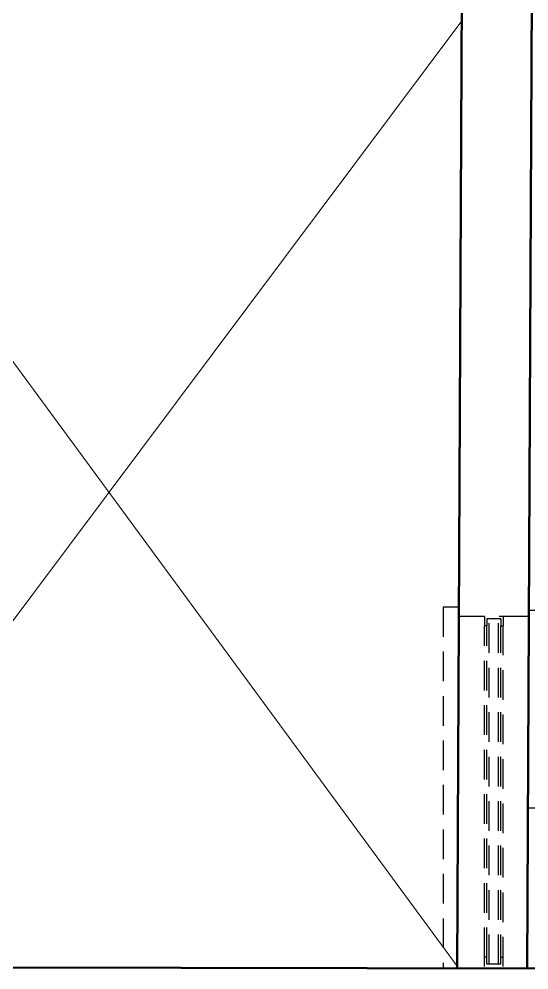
# Model space of a CAD drawing. Header units: millimetres. Extents: x 103208 to 171806, y -164 to 10038.
# Drawn here: x 118273.4 to 118382.6, y 7001.4 to 7205.1 of the extents above; entities that cross this region are included whole.
import ezdxf

# ---------------------------------------------------------------- set-up
doc = ezdxf.new("R2010")
doc.units = ezdxf.units.MM
doc.linetypes.add('HIDDEN', pattern=[9.525, 6.35, -3.175])
doc.layers.add('Parede Baixa', color=5, linetype='Continuous', lineweight=50)
doc.layers.add('Pisos', color=55, linetype='Continuous', lineweight=5)
doc.layers.add('Piso', color=55, linetype='Continuous')
doc.layers.add('Projeção Janela - Viga', color=1, linetype='HIDDEN')

msp = doc.modelspace()

# ---------------------------------------------------------------- hatches: boundary and pattern name
at = {"layer": 'Piso'}
h = msp.add_hatch(dxfattribs=at)
h.set_pattern_fill('ANSI37', color=256, scale=13.333333, angle=-45)
h.set_pattern_definition([(360, (3836.834, 51.1), (3e-14, 42.333333), []), (90, (3836.834, 51.1), (-42.333333, 3e-14), [])])
h.paths.add_polyline_path([(118532.65055, 7081.00324), (118382.65225, 7081.7182), (118382.27307, 7002.16702), (118367.2729, 7002.16702), (118367.27324, 7002.23852), (118364.26327, 7006.33469), (118364.26327, 7001.75569), (118532.27117, 7001.4113), (118532.4152, 7031.62892), (118531.06519, 7032.12089), (118530.9275, 7032.36258), (118530.9275, 7033.75728), (118530.9275, 7038.37419), (118528.29608, 7038.37419), (118528.00233, 7038.59528), (118527.69191, 7038.78163), (118527.36565, 7038.93251), (118527.02353, 7039.04965), (118526.66511, 7039.13131), (118526.3234, 7039.19903), (118525.87986, 7039.33398), (118525.55833, 7039.46805), (118525.55833, 7038.8825), (118521.54852, 7038.8825), (118521.54852, 7040.0095), (118493.32219, 7040.0095), (118493.32219, 7027.43783), (118462.64031, 7027.43783), (118462.64031, 7058.18117), (118493.32219, 7058.18117), (118493.32219, 7045.6095), (118521.54852, 7045.6095), (118521.54852, 7046.7365), (118525.55833, 7046.7365), (118525.55833, 7046.15095), (118525.87986, 7046.28502), (118526.3234, 7046.41997), (118526.66511, 7046.48769), (118527.02358, 7046.56937), (118527.36584, 7046.68657), (118527.69209, 7046.83803), (118528.00237, 7047.02375), (118528.29608, 7047.24481), (118530.9275, 7047.24481), (118530.9275, 7051.96972), (118530.96313, 7052.04286), (118530.93656, 7051.95148), (118530.9275, 7051.86171), (118530.9275, 7047.24481), (118530.9275, 7038.37419), (118530.9275, 7033.75728), (118530.93656, 7033.66752), (118530.96313, 7033.57614), (118531.00541, 7033.48938), (118531.1935, 7033.31203), (118531.86232, 7033.02705), (118532.42082, 7032.80743)])
h.paths.add_polyline_path([(118382.48186, 7009.46139), (118382.48186, 7082.47914), (118382.48086, 7082.26945), (118382.48086, 7009.2517)])

# ---------------------------------------------------------------- linework, layer by layer
at = {"layer": 'Parede Baixa'}
for p, q in [((118367.27091, 7001.74953, -114808.76029), (118368.30213, 7218.09647, -114808.76029)), ((118382.27093, 7001.71878, -114808.76029), (118383.30215, 7218.06573, -114808.76029)), ((117889.87156, 7002.72812, 9825), (118532.27117, 7001.4113, 9825))]:
    msp.add_line(p, q, dxfattribs=at)
at = {"layer": 'Pisos'}
for p, q in [((118218.23826, 7205.05545, -114808.76029), (118367.27324, 7002.23852, -114808.76029)), ((118217.27494, 7002.95349, -114808.76029), (118368.2385, 7204.74797, -114808.76029))]:
    msp.add_line(p, q, dxfattribs=at)
at = {"layer": 'Projeção Janela - Viga'}
for p, q in [((118367.63982, 7079.145, -114808.76029), (118364.26327, 7079.145, -114808.76029)), ((118364.26327, 7079.145, -114808.76029), (118364.26327, 7001.75569, -114808.76029)), ((118382.63045, 7077.145, -114808.76029), (118367.63028, 7077.145, -114808.76029)), ((118373.13045, 7077.145, -114808.76029), (118373.13045, 7075.145, -114808.76029)), ((118377.13045, 7077.145, -114808.76029), (118377.13045, 7075.145, -114808.76029)), ((118373.63045, 7075.145, -114808.76029), (118373.13045, 7075.145, -114808.76029)), ((118373.13045, 7004.145, -114808.76029), (118373.13045, 7075.145, -114808.76029)), ((118376.63045, 7076.645, -114808.76029), (118373.63045, 7076.645, -114808.76029)), ((118373.63045, 7076.645, -114808.76029), (118373.63045, 7075.145, -114808.76029)), ((118373.63045, 7004.145, -114808.76029), (118373.63045, 7075.145, -114808.76029)), ((118374.13045, 7002.645, -114808.76029), (118374.13045, 7076.645, -114808.76029)), ((118376.13045, 7002.645, -114808.76029), (118376.13045, 7076.645, -114808.76029)), ((118376.63045, 7076.645, -114808.76029), (118376.63045, 7075.145, -114808.76029)), ((118376.63045, 7075.145, -114808.76029), (118377.13045, 7075.145, -114808.76029)), ((118376.63045, 7002.645, -114808.76029), (118376.63045, 7075.145, -114808.76029)), ((118377.13045, 7002.145, -114808.76029), (118377.13045, 7075.145, -114808.76029)), ((118373.13045, 7002.145, -114808.76029), (118373.13045, 7004.145, -114808.76029)), ((118373.63045, 7004.145, -114808.76029), (118373.13045, 7004.145, -114808.76029)), ((118373.63045, 7002.645, -114808.76029), (118373.63045, 7004.145, -114808.76029)), ((118376.63045, 7002.645, -114808.76029), (118376.63045, 7004.145, -114808.76029)), ((118376.63045, 7004.145, -114808.76029), (118377.13045, 7004.145, -114808.76029)), ((118377.13045, 7002.145, -114808.76029), (118377.13045, 7004.145, -114808.76029)), ((118382.27221, 7001.74953, -114808.76029), (118367.27204, 7001.74953, -114808.76029)), ((118376.63045, 7002.645, -114808.76029), (118373.63045, 7002.645, -114808.76029))]:
    msp.add_line(p, q, dxfattribs=at)

doc.saveas('drawing.dxf')
